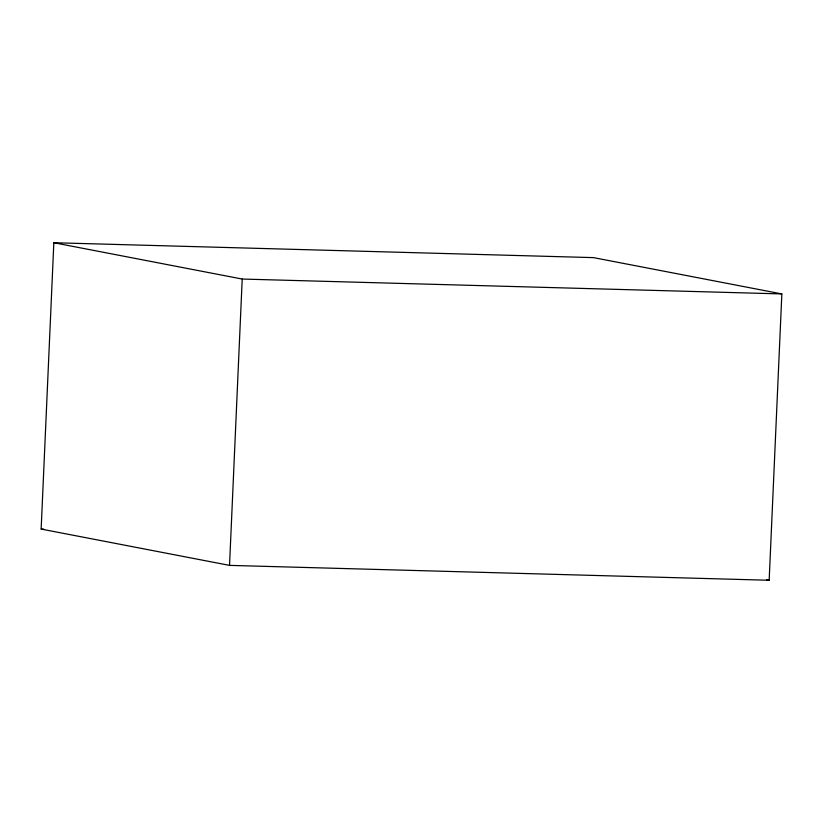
<?xml version="1.0" encoding="UTF-8"?>
<svg xmlns="http://www.w3.org/2000/svg" width="823" height="823" viewBox="0 0 823 823"><rect width="100%" height="100%" fill="white"/><g stroke="black" fill="none" stroke-linecap="round" stroke-linejoin="round"><path stroke-width="1.23" d="M41.15 529.076L53.834 242.734L593.465 257.62L781.85 293.924L769.166 580.266L229.535 565.38L41.15 529.076L43.722 529.138M229.535 565.38L242.209 279.048L53.834 242.734M242.209 279.048L781.85 293.924M766.655 579.783L769.166 580.266"/></g></svg>
